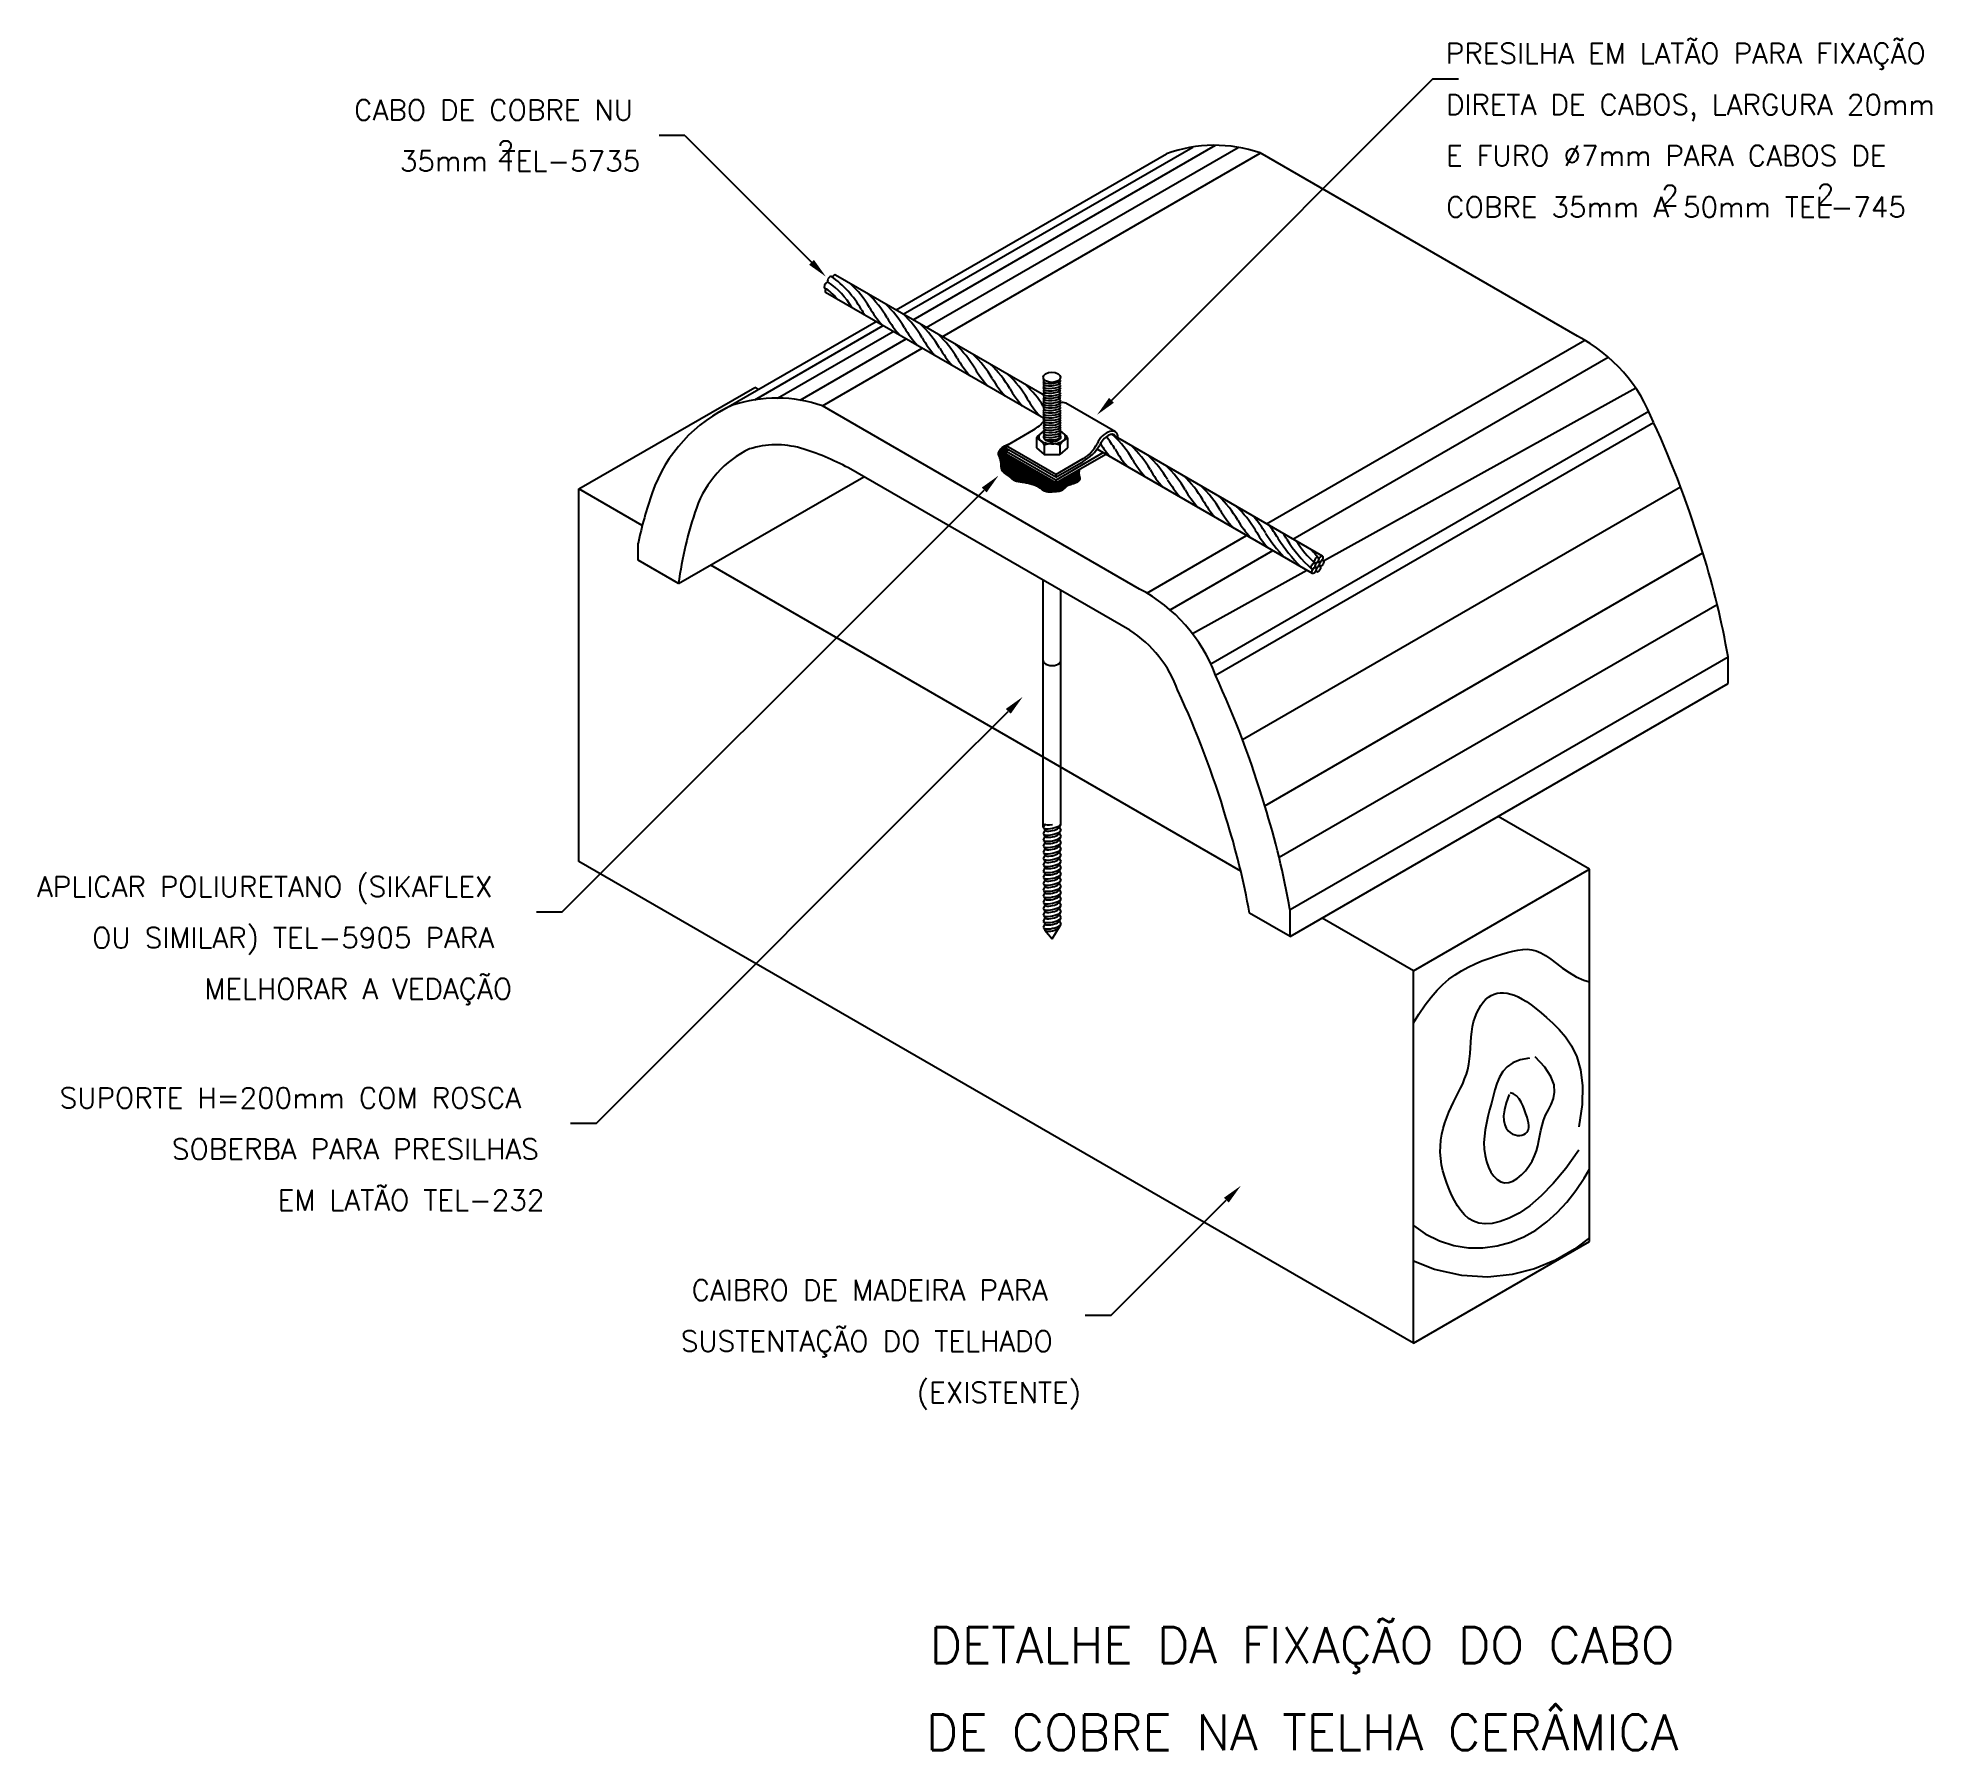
# Model space of a CAD drawing. Header units: millimetres. Extents: x -6477.9 to -6459.4, y -4724.6 to -4707.9.
import ezdxf
from ezdxf.enums import TextEntityAlignment as Align

# ---------------------------------------------------------------- set-up
doc = ezdxf.new("R2010")
doc.units = ezdxf.units.MM
doc.header["$LTSCALE"] = 10
doc.linetypes.add('DASHED', pattern=[0.75, 0.5, -0.25])
doc.layers.add('Termotécnica', color=7, linetype='Continuous')
doc.styles.add('r140', font='romans.shx')
doc.styles.add('r80', font='romans.shx')

msp = doc.modelspace()

# ---------------------------------------------------------------- hatches: boundary and pattern name
at = {"layer": 'Termotécnica'}
h = msp.add_hatch(dxfattribs=at)
h.set_pattern_fill('ANSI31', color=1, scale=0.056, style=0)
h.set_pattern_definition([(45, (-6474.5094745, -4726.742349), (-0.0049497475, 0.0049497475), [])])
h.paths.add_polyline_path([(-6468.41, -4711.877), (-6468.435, -4711.887), (-6468.454, -4711.896), (-6468.469, -4711.905), (-6468.481, -4711.913), (-6468.489, -4711.921), (-6468.496, -4711.928), (-6468.5, -4711.934), (-6468.504, -4711.941), (-6468.507, -4711.946), (-6468.51, -4711.952), (-6468.512, -4711.957), (-6468.514, -4711.962), (-6468.515, -4711.966), (-6468.515, -4711.971), (-6468.515, -4711.976), (-6468.515, -4711.981), (-6468.513, -4711.986), (-6468.511, -4711.992), (-6468.509, -4711.998), (-6468.507, -4712.004), (-6468.504, -4712.01), (-6468.501, -4712.016), (-6468.499, -4712.023), (-6468.496, -4712.03), (-6468.495, -4712.038), (-6468.493, -4712.046), (-6468.492, -4712.053), (-6468.491, -4712.061), (-6468.49, -4712.069), (-6468.49, -4712.077), (-6468.489, -4712.086), (-6468.489, -4712.093), (-6468.488, -4712.101), (-6468.487, -4712.109), (-6468.486, -4712.116), (-6468.484, -4712.124), (-6468.482, -4712.131), (-6468.479, -4712.137), (-6468.476, -4712.144), (-6468.471, -4712.15), (-6468.465, -4712.156), (-6468.459, -4712.161), (-6468.452, -4712.167), (-6468.444, -4712.172), (-6468.437, -4712.177), (-6468.429, -4712.182), (-6468.421, -4712.188), (-6468.414, -4712.193), (-6468.407, -4712.199), (-6468.401, -4712.204), (-6468.395, -4712.21), (-6468.389, -4712.216), (-6468.383, -4712.221), (-6468.377, -4712.226), (-6468.37, -4712.231), (-6468.363, -4712.235), (-6468.356, -4712.239), (-6468.348, -4712.241), (-6468.339, -4712.244), (-6468.33, -4712.246), (-6468.32, -4712.248), (-6468.31, -4712.249), (-6468.3, -4712.251), (-6468.289, -4712.253), (-6468.278, -4712.254), (-6468.267, -4712.256), (-6468.256, -4712.258), (-6468.245, -4712.26), (-6468.234, -4712.262), (-6468.223, -4712.265), (-6468.212, -4712.267), (-6468.2, -4712.27), (-6468.189, -4712.274), (-6468.178, -4712.277), (-6468.167, -4712.281), (-6468.157, -4712.285), (-6468.146, -4712.289), (-6468.136, -4712.294), (-6468.127, -4712.298), (-6468.118, -4712.303), (-6468.11, -4712.309), (-6468.102, -4712.314), (-6468.095, -4712.32), (-6468.088, -4712.325), (-6468.081, -4712.33), (-6468.073, -4712.335), (-6468.066, -4712.339), (-6468.057, -4712.342), (-6468.048, -4712.345), (-6468.039, -4712.347), (-6468.029, -4712.348), (-6468.018, -4712.348), (-6468.008, -4712.348), (-6467.997, -4712.348), (-6467.986, -4712.347), (-6467.975, -4712.347), (-6467.964, -4712.346), (-6467.953, -4712.345), (-6467.943, -4712.344), (-6467.933, -4712.343), (-6467.923, -4712.341), (-6467.914, -4712.339), (-6467.905, -4712.336), (-6467.897, -4712.332), (-6467.89, -4712.328), (-6467.884, -4712.323), (-6467.877, -4712.318), (-6467.872, -4712.313), (-6467.867, -4712.308), (-6467.861, -4712.303), (-6467.856, -4712.298), (-6467.852, -4712.294), (-6467.847, -4712.29), (-6467.841, -4712.287), (-6467.836, -4712.285), (-6467.831, -4712.282), (-6467.825, -4712.28), (-6467.819, -4712.278), (-6467.812, -4712.276), (-6467.805, -4712.274), (-6467.798, -4712.272), (-6467.79, -4712.269), (-6467.782, -4712.267), (-6467.774, -4712.264), (-6467.767, -4712.26), (-6467.759, -4712.257), (-6467.752, -4712.254), (-6467.745, -4712.25), (-6467.739, -4712.246), (-6467.734, -4712.242), (-6467.73, -4712.238), (-6467.726, -4712.233), (-6467.724, -4712.228), (-6467.722, -4712.223), (-6467.721, -4712.217), (-6467.722, -4712.211), (-6467.723, -4712.204), (-6467.725, -4712.197), (-6467.727, -4712.189), (-6467.729, -4712.179), (-6467.73, -4712.168), (-6467.73, -4712.156), (-6467.728, -4712.141), (-6467.723, -4712.125), (-6467.956, -4712.259), (-6468.441, -4711.979), (-6468.441, -4711.951), (-6468.417, -4711.937), (-6468.441, -4711.923), (-6468.441, -4711.895)])

# ---------------------------------------------------------------- linework, layer by layer
at = {"layer": 'Termotécnica', "color": 2}
for p, q in [((-6464.272, -4708.312), (-6466.81, -4710.85)), ((-6464.272, -4708.312), (-6464.022, -4708.312)), ((-6471.581, -4708.865), (-6471.831, -4708.865)), ((-6471.581, -4708.865), (-6470.343, -4710.103)), ((-6468.067, -4711.406), (-6470.107, -4710.228)), ((-6468.075, -4711.627), (-6470.205, -4710.397)), ((-6466.81, -4710.85), (-6467.412, -4711.452)), ((-6472.615, -4712.318), (-6470.896, -4711.325)), ((-6470.861, -4711.345), (-6470.896, -4711.325)), ((-6468.08, -4711.245), (-6468.076, -4711.243)), ((-6468.08, -4711.269), (-6468.062, -4711.258)), ((-6468.08, -4711.293), (-6468.061, -4711.282)), ((-6468.08, -4711.317), (-6468.062, -4711.306)), ((-6468.08, -4711.341), (-6468.062, -4711.33)), ((-6468.08, -4711.365), (-6468.062, -4711.354)), ((-6467.909, -4711.278), (-6467.927, -4711.271)), ((-6467.909, -4711.302), (-6467.926, -4711.295)), ((-6467.909, -4711.326), (-6467.926, -4711.319)), ((-6467.909, -4711.35), (-6467.926, -4711.343)), ((-6467.909, -4711.254), (-6467.919, -4711.25)), ((-6468.08, -4711.389), (-6468.062, -4711.378)), ((-6468.08, -4711.413), (-6468.062, -4711.402)), ((-6468.08, -4711.437), (-6468.062, -4711.426)), ((-6468.08, -4711.461), (-6468.062, -4711.45)), ((-6468.08, -4711.485), (-6468.062, -4711.474)), ((-6468.08, -4711.509), (-6468.062, -4711.498)), ((-6468.08, -4711.533), (-6468.062, -4711.522)), ((-6467.909, -4711.374), (-6467.926, -4711.367)), ((-6467.909, -4711.398), (-6467.926, -4711.391)), ((-6467.909, -4711.422), (-6467.926, -4711.415)), ((-6467.909, -4711.446), (-6467.926, -4711.439)), ((-6467.909, -4711.47), (-6467.926, -4711.463)), ((-6467.909, -4711.494), (-6467.926, -4711.487)), ((-6467.909, -4711.518), (-6467.926, -4711.511)), ((-6467.909, -4711.542), (-6467.926, -4711.535)), ((-6467.373, -4711.761), (-6467.858, -4711.481)), ((-6468.08, -4711.557), (-6468.062, -4711.546)), ((-6468.08, -4711.581), (-6468.062, -4711.57)), ((-6468.079, -4711.606), (-6468.06, -4711.594)), ((-6468.079, -4711.63), (-6468.06, -4711.619)), ((-6468.079, -4711.654), (-6468.06, -4711.643)), ((-6468.078, -4711.677), (-6468.06, -4711.667)), ((-6468.078, -4711.701), (-6468.06, -4711.691)), ((-6468.078, -4711.726), (-6468.06, -4711.715)), ((-6467.908, -4711.566), (-6467.926, -4711.559)), ((-6467.908, -4711.59), (-6467.926, -4711.583)), ((-6467.907, -4711.615), (-6467.925, -4711.607)), ((-6467.907, -4711.639), (-6467.925, -4711.631)), ((-6467.907, -4711.663), (-6467.925, -4711.655)), ((-6467.907, -4711.687), (-6467.925, -4711.68)), ((-6467.907, -4711.711), (-6467.925, -4711.704)), ((-6468.441, -4711.895), (-6468.174, -4711.741)), ((-6468.441, -4711.895), (-6468.441, -4711.923)), ((-6467.956, -4712.175), (-6468.441, -4711.895)), ((-6468.143, -4711.818), (-6468.143, -4711.916)), ((-6468.077, -4711.754), (-6468.138, -4711.806)), ((-6468.078, -4711.75), (-6468.06, -4711.739)), ((-6468.078, -4711.774), (-6468.06, -4711.763)), ((-6468.078, -4711.797), (-6468.06, -4711.787)), ((-6468.076, -4711.82), (-6468.06, -4711.811)), ((-6468.068, -4711.891), (-6468.068, -4711.982)), ((-6468.062, -4711.836), (-6468.06, -4711.835)), ((-6467.907, -4711.735), (-6467.925, -4711.728)), ((-6467.907, -4711.759), (-6467.925, -4711.752)), ((-6467.907, -4711.783), (-6467.925, -4711.776)), ((-6467.907, -4711.807), (-6467.925, -4711.8)), ((-6467.913, -4711.828), (-6467.925, -4711.824)), ((-6467.917, -4711.891), (-6467.917, -4711.982)), ((-6467.913, -4711.749), (-6467.847, -4711.806)), ((-6467.841, -4711.818), (-6467.841, -4711.916)), ((-6465.351, -4712.974), (-6467.412, -4711.784)), ((-6467.956, -4712.203), (-6468.441, -4711.923)), ((-6468.441, -4711.951), (-6468.417, -4711.937)), ((-6467.956, -4712.231), (-6468.441, -4711.951)), ((-6468.441, -4711.951), (-6468.441, -4711.979)), ((-6467.956, -4712.259), (-6468.441, -4711.979)), ((-6468.143, -4711.916), (-6468.068, -4711.982)), ((-6468.068, -4711.982), (-6467.917, -4711.982)), ((-6467.956, -4712.231), (-6467.492, -4711.963)), ((-6467.956, -4712.259), (-6467.468, -4711.977)), ((-6467.956, -4712.175), (-6467.689, -4712.021)), ((-6467.956, -4712.203), (-6467.689, -4712.049)), ((-6467.841, -4711.916), (-6467.917, -4711.982)), ((-6465.449, -4713.143), (-6467.553, -4711.929)), ((-6467.956, -4712.175), (-6467.956, -4712.203)), ((-6467.956, -4712.175), (-6467.956, -4712.175)), ((-6467.956, -4712.203), (-6467.956, -4712.203)), ((-6467.956, -4712.231), (-6467.956, -4712.231)), ((-6467.956, -4712.231), (-6467.956, -4712.259)), ((-6467.956, -4712.259), (-6467.956, -4712.259)), ((-6472.615, -4715.958), (-6472.615, -4712.318)), ((-6471.995, -4712.676), (-6472.615, -4712.318)), ((-6469.258, -4712.931), (-6468.656, -4712.329)), ((-6472.78, -4716.453), (-6469.258, -4712.931)), ((-6466.149, -4716.051), (-6471.327, -4713.062)), ((-6468.078, -4713.994), (-6468.078, -4713.21)), ((-6467.907, -4713.994), (-6467.907, -4713.309)), ((-6469.022, -4715.093), (-6468.42, -4714.491)), ((-6472.144, -4718.215), (-6469.022, -4715.093)), ((-6462.743, -4716.032), (-6463.635, -4715.517)), ((-6464.463, -4720.665), (-6472.615, -4715.958)), ((-6464.463, -4717.025), (-6462.743, -4716.032)), ((-6462.743, -4719.672), (-6462.743, -4716.032)), ((-6472.78, -4716.453), (-6473.03, -4716.453)), ((-6464.463, -4717.025), (-6465.355, -4716.51)), ((-6464.463, -4720.665), (-6464.463, -4717.025)), ((-6472.447, -4718.518), (-6472.144, -4718.215)), ((-6472.447, -4718.518), (-6472.697, -4718.518)), ((-6467.418, -4720.395), (-6466.29, -4719.267)), ((-6464.463, -4720.665), (-6462.743, -4719.672)), ((-6467.418, -4720.395), (-6467.668, -4720.395))]:
    msp.add_line(p, q, dxfattribs=at)
at = {"layer": 'Termotécnica', "color": 3}
for p, q in [((-6469.516, -4710.569), (-6466.874, -4709.043)), ((-6462.858, -4710.825), (-6465.96, -4709.034)), ((-6471.242, -4711.565), (-6469.712, -4710.682)), ((-6467.137, -4713.296), (-6470.236, -4711.506)), ((-6471.64, -4713.242), (-6469.831, -4712.198)), ((-6467.232, -4713.698), (-6469.981, -4712.111)), ((-6472.036, -4713.014), (-6472.036, -4712.849)), ((-6471.64, -4713.242), (-6472.036, -4713.014)), ((-6461.389, -4714.22), (-6461.389, -4713.957)), ((-6465.668, -4716.691), (-6461.389, -4714.22)), ((-6465.668, -4716.691), (-6466.064, -4716.462)), ((-6465.668, -4716.691), (-6465.668, -4716.428))]:
    msp.add_line(p, q, dxfattribs=at)
at = {"layer": 'Termotécnica', "color": 1}
for p, q in [((-6469.446, -4710.61), (-6466.618, -4708.977)), ((-6469.349, -4710.665), (-6466.395, -4708.96)), ((-6469.221, -4710.739), (-6466.173, -4708.98)), ((-6469.065, -4710.83), (-6465.958, -4709.036)), ((-6470.897, -4711.447), (-6469.642, -4710.722)), ((-6470.674, -4711.43), (-6469.545, -4710.778)), ((-6470.452, -4711.45), (-6469.417, -4710.852)), ((-6470.236, -4711.506), (-6469.26, -4710.943)), ((-6465.897, -4712.659), (-6462.789, -4710.864)), ((-6465.64, -4712.807), (-6462.56, -4711.029)), ((-6465.34, -4713.019), (-6462.291, -4711.331)), ((-6466.442, -4714.027), (-6462.163, -4711.557)), ((-6466.396, -4714.137), (-6462.117, -4711.667)), ((-6466.132, -4714.766), (-6461.853, -4712.296)), ((-6467.068, -4713.335), (-6466.092, -4712.772)), ((-6466.839, -4713.499), (-6465.836, -4712.92)), ((-6465.915, -4715.413), (-6461.636, -4712.942)), ((-6466.622, -4713.729), (-6465.505, -4713.111)), ((-6465.774, -4715.916), (-6461.495, -4713.446)), ((-6465.668, -4716.428), (-6461.389, -4713.957)), ((-6468.062, -4715.59), (-6468.078, -4715.626)), ((-6467.91, -4715.599), (-6467.922, -4715.621)), ((-6468.062, -4715.651), (-6468.078, -4715.687)), ((-6468.062, -4715.712), (-6468.078, -4715.748)), ((-6468.062, -4715.773), (-6468.078, -4715.809)), ((-6468.074, -4715.632), (-6468.062, -4715.651)), ((-6468.074, -4715.693), (-6468.062, -4715.712)), ((-6468.074, -4715.754), (-6468.062, -4715.773)), ((-6467.922, -4715.621), (-6467.907, -4715.651)), ((-6467.91, -4715.66), (-6467.922, -4715.682)), ((-6467.922, -4715.682), (-6467.907, -4715.712)), ((-6467.91, -4715.721), (-6467.922, -4715.743)), ((-6467.922, -4715.743), (-6467.907, -4715.773)), ((-6467.91, -4715.782), (-6467.922, -4715.805)), ((-6468.062, -4715.834), (-6468.078, -4715.871)), ((-6468.062, -4715.895), (-6468.078, -4715.932)), ((-6468.062, -4715.957), (-6468.078, -4715.993)), ((-6468.074, -4715.815), (-6468.062, -4715.834)), ((-6468.074, -4715.876), (-6468.062, -4715.895)), ((-6468.074, -4715.937), (-6468.062, -4715.957)), ((-6467.922, -4715.805), (-6467.907, -4715.834)), ((-6467.91, -4715.843), (-6467.922, -4715.866)), ((-6467.922, -4715.866), (-6467.907, -4715.895)), ((-6467.91, -4715.904), (-6467.922, -4715.927)), ((-6467.922, -4715.927), (-6467.907, -4715.956)), ((-6467.91, -4715.965), (-6467.922, -4715.988)), ((-6468.062, -4716.018), (-6468.078, -4716.054)), ((-6468.062, -4716.079), (-6468.078, -4716.115)), ((-6468.062, -4716.14), (-6468.078, -4716.176)), ((-6468.074, -4715.998), (-6468.062, -4716.018)), ((-6468.074, -4716.06), (-6468.062, -4716.079)), ((-6468.074, -4716.121), (-6468.062, -4716.14)), ((-6467.922, -4715.988), (-6467.907, -4716.018)), ((-6467.91, -4716.026), (-6467.922, -4716.049)), ((-6467.922, -4716.049), (-6467.907, -4716.079)), ((-6467.91, -4716.088), (-6467.922, -4716.11)), ((-6467.922, -4716.11), (-6467.907, -4716.14)), ((-6467.91, -4716.149), (-6467.922, -4716.171)), ((-6468.062, -4716.201), (-6468.078, -4716.237)), ((-6468.062, -4716.262), (-6468.078, -4716.298)), ((-6468.062, -4716.323), (-6468.078, -4716.36)), ((-6468.074, -4716.182), (-6468.062, -4716.201)), ((-6468.074, -4716.243), (-6468.062, -4716.262)), ((-6468.074, -4716.304), (-6468.062, -4716.323)), ((-6467.922, -4716.171), (-6467.907, -4716.201)), ((-6467.91, -4716.21), (-6467.922, -4716.232)), ((-6467.922, -4716.232), (-6467.907, -4716.262)), ((-6467.91, -4716.271), (-6467.922, -4716.293)), ((-6467.922, -4716.293), (-6467.907, -4716.323)), ((-6467.91, -4716.332), (-6467.922, -4716.355)), ((-6468.062, -4716.384), (-6468.078, -4716.421)), ((-6468.062, -4716.446), (-6468.078, -4716.482)), ((-6468.062, -4716.507), (-6468.078, -4716.543)), ((-6468.074, -4716.365), (-6468.062, -4716.384)), ((-6468.074, -4716.426), (-6468.062, -4716.446)), ((-6468.074, -4716.487), (-6468.062, -4716.507)), ((-6467.922, -4716.355), (-6467.907, -4716.384)), ((-6467.91, -4716.393), (-6467.922, -4716.416)), ((-6467.922, -4716.416), (-6467.907, -4716.445)), ((-6467.91, -4716.454), (-6467.922, -4716.477)), ((-6467.922, -4716.477), (-6467.907, -4716.506)), ((-6467.91, -4716.515), (-6467.922, -4716.538)), ((-6468.062, -4716.568), (-6468.078, -4716.604)), ((-6468.074, -4716.549), (-6468.062, -4716.568)), ((-6468.074, -4716.61), (-6468.062, -4716.629)), ((-6468.062, -4716.629), (-6467.992, -4716.715)), ((-6467.992, -4716.715), (-6467.921, -4716.597)), ((-6467.922, -4716.538), (-6467.907, -4716.568)), ((-6467.91, -4716.576), (-6467.922, -4716.599))]:
    msp.add_line(p, q, dxfattribs=at)
at = {"layer": 'Termotécnica', "color": 1, "linetype": 'DASHED'}
for p, q in [((-6468.078, -4715.626), (-6468.078, -4713.994)), ((-6467.907, -4715.59), (-6467.907, -4713.994))]:
    msp.add_line(p, q, dxfattribs=at)
at = {"layer": 'Termotécnica', "color": 1}
for points in [[(-6467.723, -4712.125), (-6467.728, -4712.141), (-6467.73, -4712.156), (-6467.73, -4712.168), (-6467.729, -4712.179), (-6467.727, -4712.189), (-6467.725, -4712.197), (-6467.723, -4712.204), (-6467.722, -4712.211), (-6467.721, -4712.217), (-6467.722, -4712.223), (-6467.724, -4712.228), (-6467.726, -4712.233), (-6467.73, -4712.238), (-6467.734, -4712.242), (-6467.739, -4712.246), (-6467.745, -4712.25), (-6467.752, -4712.254), (-6467.759, -4712.257), (-6467.767, -4712.26), (-6467.774, -4712.264), (-6467.782, -4712.267), (-6467.79, -4712.269), (-6467.798, -4712.272), (-6467.805, -4712.274), (-6467.812, -4712.276), (-6467.819, -4712.278), (-6467.825, -4712.28), (-6467.831, -4712.282), (-6467.836, -4712.285), (-6467.841, -4712.287), (-6467.847, -4712.29), (-6467.852, -4712.294), (-6467.856, -4712.298), (-6467.861, -4712.303), (-6467.867, -4712.308), (-6467.872, -4712.313), (-6467.877, -4712.318), (-6467.884, -4712.323), (-6467.89, -4712.328), (-6467.897, -4712.332), (-6467.905, -4712.336), (-6467.914, -4712.339), (-6467.923, -4712.341), (-6467.933, -4712.343), (-6467.943, -4712.344), (-6467.953, -4712.345), (-6467.964, -4712.346), (-6467.975, -4712.347), (-6467.986, -4712.347), (-6467.997, -4712.348), (-6468.008, -4712.348), (-6468.018, -4712.348), (-6468.029, -4712.348), (-6468.039, -4712.347), (-6468.048, -4712.345), (-6468.057, -4712.342), (-6468.066, -4712.339), (-6468.073, -4712.335), (-6468.081, -4712.33), (-6468.088, -4712.325), (-6468.095, -4712.32), (-6468.102, -4712.314), (-6468.11, -4712.309), (-6468.118, -4712.303), (-6468.127, -4712.298), (-6468.136, -4712.294), (-6468.146, -4712.289), (-6468.157, -4712.285), (-6468.167, -4712.281), (-6468.178, -4712.277), (-6468.189, -4712.274), (-6468.2, -4712.27), (-6468.212, -4712.267), (-6468.223, -4712.265), (-6468.234, -4712.262), (-6468.245, -4712.26), (-6468.256, -4712.258), (-6468.267, -4712.256), (-6468.278, -4712.254), (-6468.289, -4712.253), (-6468.3, -4712.251), (-6468.31, -4712.249), (-6468.32, -4712.248), (-6468.33, -4712.246), (-6468.339, -4712.244), (-6468.348, -4712.241), (-6468.356, -4712.239), (-6468.363, -4712.235), (-6468.37, -4712.231), (-6468.377, -4712.226), (-6468.383, -4712.221), (-6468.389, -4712.216), (-6468.395, -4712.21), (-6468.401, -4712.204), (-6468.407, -4712.199), (-6468.414, -4712.193), (-6468.421, -4712.188), (-6468.429, -4712.182), (-6468.437, -4712.177), (-6468.444, -4712.172), (-6468.452, -4712.167), (-6468.459, -4712.161), (-6468.465, -4712.156), (-6468.471, -4712.15), (-6468.476, -4712.144), (-6468.479, -4712.137), (-6468.482, -4712.131), (-6468.484, -4712.124), (-6468.486, -4712.116), (-6468.487, -4712.109), (-6468.488, -4712.101), (-6468.489, -4712.093), (-6468.489, -4712.086), (-6468.49, -4712.077), (-6468.49, -4712.069), (-6468.491, -4712.061), (-6468.492, -4712.053), (-6468.493, -4712.046), (-6468.495, -4712.038), (-6468.496, -4712.03), (-6468.499, -4712.023), (-6468.501, -4712.016), (-6468.504, -4712.01), (-6468.507, -4712.004), (-6468.509, -4711.998), (-6468.511, -4711.992), (-6468.513, -4711.986), (-6468.515, -4711.981), (-6468.515, -4711.976), (-6468.515, -4711.971), (-6468.515, -4711.966), (-6468.514, -4711.962), (-6468.512, -4711.957), (-6468.51, -4711.952), (-6468.507, -4711.946), (-6468.504, -4711.941), (-6468.5, -4711.934), (-6468.496, -4711.928), (-6468.489, -4711.921), (-6468.481, -4711.913), (-6468.469, -4711.905), (-6468.454, -4711.896), (-6468.435, -4711.887), (-6468.41, -4711.877)], [(-6464.463, -4717.535), (-6464.41, -4717.451), (-6464.347, -4717.36), (-6464.288, -4717.282), (-6464.231, -4717.216), (-6464.174, -4717.159), (-6464.116, -4717.109), (-6464.056, -4717.065), (-6463.992, -4717.026), (-6463.927, -4716.99), (-6463.86, -4716.958), (-6463.793, -4716.93), (-6463.727, -4716.905), (-6463.662, -4716.883), (-6463.6, -4716.864), (-6463.543, -4716.847), (-6463.49, -4716.834), (-6463.441, -4716.823), (-6463.395, -4716.817), (-6463.35, -4716.816), (-6463.307, -4716.821), (-6463.263, -4716.832), (-6463.218, -4716.851), (-6463.171, -4716.878), (-6463.12, -4716.913), (-6463.065, -4716.954), (-6463.006, -4716.999), (-6462.942, -4717.043), (-6462.873, -4717.084), (-6462.799, -4717.118), (-6462.743, -4717.135)], [(-6462.845, -4718.777), (-6462.974, -4718.956), (-6463.097, -4719.105), (-6463.215, -4719.226), (-6463.326, -4719.321), (-6463.43, -4719.393), (-6463.527, -4719.444), (-6463.615, -4719.477), (-6463.694, -4719.495), (-6463.763, -4719.499), (-6463.824, -4719.491), (-6463.877, -4719.473), (-6463.923, -4719.446), (-6463.964, -4719.41), (-6464, -4719.369), (-6464.032, -4719.321), (-6464.061, -4719.27), (-6464.089, -4719.216), (-6464.114, -4719.16), (-6464.137, -4719.102), (-6464.157, -4719.042), (-6464.174, -4718.982), (-6464.187, -4718.921), (-6464.196, -4718.86), (-6464.2, -4718.799), (-6464.199, -4718.739), (-6464.194, -4718.68), (-6464.184, -4718.623), (-6464.172, -4718.566), (-6464.156, -4718.511), (-6464.137, -4718.458), (-6464.117, -4718.407), (-6464.095, -4718.357), (-6464.072, -4718.309), (-6464.048, -4718.263), (-6464.025, -4718.218), (-6464.002, -4718.174), (-6463.981, -4718.129), (-6463.962, -4718.083), (-6463.945, -4718.037), (-6463.932, -4717.989), (-6463.922, -4717.938), (-6463.915, -4717.886), (-6463.909, -4717.833), (-6463.906, -4717.779), (-6463.902, -4717.725), (-6463.898, -4717.672), (-6463.892, -4717.621), (-6463.885, -4717.571), (-6463.874, -4717.524), (-6463.86, -4717.479), (-6463.844, -4717.438), (-6463.825, -4717.4), (-6463.804, -4717.365), (-6463.781, -4717.334), (-6463.757, -4717.307), (-6463.73, -4717.285), (-6463.703, -4717.267), (-6463.674, -4717.254), (-6463.644, -4717.245), (-6463.613, -4717.241), (-6463.581, -4717.241), (-6463.547, -4717.245), (-6463.512, -4717.253), (-6463.476, -4717.265), (-6463.438, -4717.281), (-6463.399, -4717.302), (-6463.357, -4717.327), (-6463.313, -4717.358), (-6463.266, -4717.394), (-6463.216, -4717.435), (-6463.161, -4717.483), (-6463.102, -4717.537), (-6463.04, -4717.599), (-6462.976, -4717.672), (-6462.918, -4717.759), (-6462.867, -4717.865), (-6462.831, -4717.993), (-6462.812, -4718.147), (-6462.815, -4718.331), (-6462.845, -4718.549)], [(-6463.328, -4717.879), (-6463.418, -4717.896), (-6463.49, -4717.925), (-6463.546, -4717.964), (-6463.589, -4718.011), (-6463.621, -4718.066), (-6463.646, -4718.126), (-6463.666, -4718.189), (-6463.684, -4718.254), (-6463.701, -4718.32), (-6463.719, -4718.385), (-6463.735, -4718.45), (-6463.75, -4718.514), (-6463.761, -4718.579), (-6463.769, -4718.642), (-6463.773, -4718.705), (-6463.771, -4718.768), (-6463.763, -4718.829), (-6463.749, -4718.888), (-6463.73, -4718.943), (-6463.706, -4718.992), (-6463.677, -4719.033), (-6463.645, -4719.066), (-6463.61, -4719.088), (-6463.572, -4719.098), (-6463.531, -4719.095), (-6463.49, -4719.08), (-6463.448, -4719.054), (-6463.408, -4719.02), (-6463.369, -4718.979), (-6463.334, -4718.934), (-6463.304, -4718.885), (-6463.279, -4718.835), (-6463.26, -4718.785), (-6463.246, -4718.735), (-6463.236, -4718.685), (-6463.227, -4718.636), (-6463.218, -4718.586), (-6463.206, -4718.537), (-6463.191, -4718.487), (-6463.171, -4718.436), (-6463.144, -4718.385), (-6463.117, -4718.332), (-6463.094, -4718.274), (-6463.083, -4718.211), (-6463.089, -4718.14), (-6463.119, -4718.06), (-6463.179, -4717.969), (-6463.274, -4717.866)], [(-6463.528, -4718.235), (-6463.557, -4718.315), (-6463.574, -4718.383), (-6463.581, -4718.442), (-6463.579, -4718.49), (-6463.571, -4718.53), (-6463.556, -4718.563), (-6463.537, -4718.588), (-6463.516, -4718.607), (-6463.493, -4718.621), (-6463.47, -4718.63), (-6463.447, -4718.634), (-6463.424, -4718.634), (-6463.403, -4718.631), (-6463.384, -4718.625), (-6463.367, -4718.615), (-6463.354, -4718.604), (-6463.344, -4718.59), (-6463.338, -4718.575), (-6463.335, -4718.557), (-6463.335, -4718.536), (-6463.338, -4718.513), (-6463.344, -4718.486), (-6463.352, -4718.456), (-6463.363, -4718.423), (-6463.376, -4718.386), (-6463.391, -4718.348), (-6463.409, -4718.311), (-6463.43, -4718.277), (-6463.455, -4718.249), (-6463.484, -4718.229), (-6463.517, -4718.219)], [(-6464.463, -4719.514), (-6464.348, -4719.597), (-6464.209, -4719.666), (-6464.067, -4719.71), (-6463.924, -4719.732), (-6463.783, -4719.732), (-6463.645, -4719.713), (-6463.511, -4719.676), (-6463.385, -4719.624), (-6463.268, -4719.559), (-6463.159, -4719.48), (-6463.057, -4719.389), (-6462.963, -4719.287), (-6462.875, -4719.174), (-6462.793, -4719.051), (-6462.743, -4718.964)], [(-6462.743, -4719.635), (-6462.89, -4719.745), (-6463.075, -4719.852), (-6463.279, -4719.937), (-6463.499, -4719.994), (-6463.736, -4720.018), (-6463.988, -4720.003), (-6464.255, -4719.944), (-6464.463, -4719.863)]]:
    msp.add_lwpolyline(points, dxfattribs=at)
at = {"layer": 'Termotécnica', "color": 3}
for centre, radius, start, end in [((-6466.404, -4710.321), 1.361, 70.9662, 110.1872), ((-6463.586, -4712.212), 1.566, 20.3837, 62.3315), ((-6470.517, -4712.835), 1.462, 114.0641, 160.8192), ((-6470.684, -4712.786), 1.356, 70.7187, 108.4472), ((-6470.662, -4715.623), 9.416, 16.54, 24.8437), ((-6470.683, -4712.791), 0.904, 74.9511, 106.9961), ((-6470.517, -4712.835), 1.005, 115.3623, 160.8192), ((-6471.236, -4714.494), 2.693, 62.2137, 72.9975), ((-6467.972, -4713.72), 4.157, 160.8192, 167.909), ((-6467.972, -4713.72), 3.7, 160.8192, 172.58), ((-6469.061, -4715.285), 7.786, 9.8206, 17.5108), ((-6467.864, -4714.683), 1.566, 20.3837, 62.3315), ((-6467.864, -4714.683), 1.17, 19.6758, 57.3029), ((-6474.941, -4718.093), 9.02, 16.5187, 24.9476), ((-6474.941, -4718.093), 9.416, 16.54, 24.8437), ((-6473.34, -4717.756), 7.786, 9.8206, 17.5108), ((-6473.34, -4717.756), 7.39, 10.0808, 17.5368)]:
    msp.add_arc(centre, radius, start, end, dxfattribs=at)
at = {"layer": 'Termotécnica', "color": 1}
for centre, radius, start, end in [((-6470.742, -4711.074), 1.023, 30.1448, 54.4824), ((-6470.424, -4710.706), 0.411, 37.1737, 59.0164), ((-6470.601, -4710.926), 0.756, 30.3106, 56.1187), ((-6470.656, -4711.057), 1.018, 30.1369, 47.0391), ((-6470.485, -4711.156), 1.018, 30.1369, 47.0391), ((-6468.861, -4709.97), 1.158, 210.6527, 213.9827), ((-6468.915, -4710.052), 0.992, 209.8733, 222.1597), ((-6470.313, -4711.255), 1.018, 30.1369, 47.0391), ((-6470.142, -4711.353), 1.018, 30.1369, 47.0391), ((-6468.744, -4710.15), 0.992, 209.8733, 222.1597), ((-6468.573, -4710.249), 0.992, 209.8733, 222.1597), ((-6469.971, -4711.452), 1.018, 30.1369, 47.0391), ((-6468.401, -4710.348), 0.992, 209.8733, 222.1597), ((-6469.799, -4711.551), 1.018, 30.1369, 47.0391), ((-6468.23, -4710.447), 0.992, 209.8733, 222.1597), ((-6469.628, -4711.65), 1.018, 30.1369, 47.0391), ((-6468.059, -4710.546), 0.992, 209.8733, 222.1597), ((-6469.457, -4711.749), 1.018, 30.1369, 47.0391), ((-6467.887, -4710.645), 0.992, 209.8733, 222.1597), ((-6469.286, -4711.848), 1.018, 30.1369, 47.0391), ((-6467.716, -4710.744), 0.992, 209.8733, 222.1597), ((-6469.114, -4711.947), 1.018, 30.1369, 47.0391), ((-6467.545, -4710.843), 0.992, 209.8733, 222.1597), ((-6468.943, -4712.046), 1.018, 31.8813, 47.0391), ((-6467.374, -4710.942), 0.992, 209.8733, 222.1597), ((-6466.688, -4711.337), 0.992, 212.9734, 222.1597), ((-6468.258, -4712.441), 1.018, 30.1369, 38.5226), ((-6468.086, -4712.54), 1.018, 30.1369, 47.0391), ((-6467.915, -4712.639), 1.018, 30.1369, 47.0391), ((-6466.517, -4711.436), 0.992, 209.8733, 222.1597), ((-6466.346, -4711.535), 0.992, 209.8733, 222.1597), ((-6467.744, -4712.738), 1.018, 30.1369, 47.0391), ((-6467.573, -4712.837), 1.018, 30.1369, 47.0391), ((-6466.175, -4711.634), 0.992, 209.8733, 222.1597), ((-6466.003, -4711.733), 0.992, 209.8733, 222.1597), ((-6467.401, -4712.936), 1.018, 30.1369, 47.0391), ((-6465.832, -4711.832), 0.992, 209.8733, 222.1597), ((-6467.23, -4713.035), 1.018, 30.1369, 47.0391), ((-6465.661, -4711.931), 0.992, 209.8733, 222.1597), ((-6467.059, -4713.134), 1.018, 30.1369, 47.0391), ((-6465.489, -4712.03), 0.992, 209.8733, 222.1597), ((-6466.887, -4713.233), 1.018, 30.1369, 47.0391), ((-6465.318, -4712.128), 0.992, 209.8733, 222.1597), ((-6467.199, -4713.552), 1.522, 31.9056, 39.3926), ((-6465.147, -4712.227), 0.992, 209.8733, 222.1597), ((-6464.625, -4711.953), 1.508, 211.8283, 223.1123), ((-6467.362, -4713.811), 1.874, 32.6958, 37.4572), ((-6464.501, -4712.003), 1.511, 211.7897, 225.2897), ((-6466.695, -4713.4), 1.158, 30.6583, 33.9883), ((-6464.68, -4712.2), 1.187, 210.883, 229.117), ((-6464.798, -4712.333), 0.946, 211.4044, 228.5956), ((-6464.172, -4711.84), 1.674, 219.8113, 223.2285)]:
    msp.add_arc(centre, radius, start, end, dxfattribs=at)
at = {"layer": 'Termotécnica', "color": 2}
for centre, radius, start, end in [((-6468.346, -4711.441), 0.346, 299.8399, 323.3819), ((-6468.128, -4711.818), 0.0151, 130.8835, 180), ((-6468.174, -4711.938), 0.117, 23.8935, 74.4182), ((-6467.992, -4712.077), 0.201, 67.9752, 112.0031), ((-6467.81, -4711.938), 0.116, 105.499, 156.1892), ((-6467.922, -4711.761), 0.0151, 49.1154, 64.8941), ((-6467.857, -4711.818), 0.0151, 0, 49.1154), ((-6467.861, -4711.721), 0.346, 299.8399, 333.4504), ((-6467.916, -4711.654), 0.456, 299.8701, 328.2789)]:
    msp.add_arc(centre, radius, start, end, dxfattribs=at)
for centre, major_axis, ratio, start_param, end_param in [((-6470.164, -4710.27), (0.0164, 0.0283), 0.509483, 0, 3.139239), ((-6470.123, -4710.256), (0.0164, 0.0283), 0.509483, 0, 1.591835), ((-6470.196, -4710.326), (0.0164, 0.0283), 0.509483, 0, 3.141593), ((-6470.188, -4710.369), (0.0164, 0.0283), 0.509483, 1.563328, 3.141593), ((-6467.941, -4711.589), (0.088, 0.105), 0.5774, 0.078029, 0.708621), ((-6467.992, -4711.811), (-0.131, 0), 0.496366, 5.347939, 10.284527), ((-6467.992, -4711.811), (-0.0858, 0), 0.500279, 6.072072, 9.837513), ((-6467.456, -4711.869), (0.088, 0.105), 0.5774, 5.595833, 8.36002), ((-6467.456, -4711.873), (-0.07, -0.0834), 0.468753, 2.82059, 5.317767), ((-6467.992, -4713.994), (-0.0858, 0), 0.5774, 0, 3.141593)]:
    msp.add_ellipse(centre, major_axis=major_axis, ratio=ratio, start_param=start_param, end_param=end_param, dxfattribs=at)
at = {"layer": 'Termotécnica', "color": 1}
msp.add_ellipse((-6467.995, -4711.227), major_axis=(-0.0858, 0), ratio=0.5774, dxfattribs=at)
for centre, major_axis, ratio, start_param, end_param in [((-6467.995, -4711.285), (-0.0861, -0.0073), 0.281547, 0, 3.124318), ((-6467.995, -4711.357), (-0.0861, -0.0073), 0.281547, 0, 3.124318), ((-6467.994, -4711.238), (-0.0861, -0.0073), 0.281547, 0, 0.648597), ((-6467.994, -4711.262), (-0.0861, -0.0073), 0.281547, 0, 3.124318), ((-6467.994, -4711.31), (-0.0861, -0.0073), 0.281547, 0, 3.124318), ((-6467.994, -4711.334), (-0.0861, -0.0073), 0.281547, 0, 3.124318), ((-6467.995, -4711.429), (-0.0861, -0.0073), 0.281547, 0, 3.124318), ((-6467.994, -4711.501), (-0.0861, -0.0073), 0.281547, 0, 3.124318), ((-6467.994, -4711.382), (-0.0861, -0.0073), 0.281547, 0, 3.124318), ((-6467.994, -4711.406), (-0.0861, -0.0073), 0.281547, 0, 3.124318), ((-6467.994, -4711.454), (-0.0861, -0.0073), 0.281547, 0, 3.124318), ((-6467.994, -4711.478), (-0.0861, -0.0073), 0.281547, 0, 3.124318), ((-6467.994, -4711.526), (-0.0861, -0.0073), 0.281547, 0, 3.124318), ((-6467.994, -4711.55), (-0.0861, -0.0073), 0.281547, 0, 3.124318), ((-6467.994, -4711.574), (-0.0861, -0.0073), 0.281547, 0, 3.124318), ((-6467.993, -4711.598), (-0.0861, -0.0073), 0.281547, 0, 3.124318), ((-6467.993, -4711.622), (-0.0861, -0.0073), 0.281547, 0, 3.124318), ((-6467.993, -4711.646), (-0.0861, -0.0073), 0.281547, 0, 3.124318), ((-6467.993, -4711.67), (-0.0861, -0.0073), 0.281547, 0, 3.124318), ((-6467.992, -4711.694), (-0.0861, -0.0073), 0.281547, 0, 3.124318), ((-6467.992, -4711.718), (-0.0861, -0.0073), 0.281547, 0, 3.124318), ((-6467.993, -4711.742), (-0.0861, -0.0073), 0.281547, 0, 3.124318), ((-6467.992, -4711.766), (-0.0861, -0.0073), 0.281547, 0, 3.124318), ((-6467.992, -4711.79), (-0.0861, -0.0073), 0.281547, 0, 3.124318), ((-6467.992, -4711.814), (-0.0858, -0.0072), 0.278205, 0.483736, 3.149689), ((-6467.992, -4715.608), (-0.0858, -0.0182), 0.286066, 0, 3.141593), ((-6467.992, -4715.575), (0.0702, 0.0149), 0.283809, 3.141593, 4.689204), ((-6467.992, -4715.669), (-0.0858, -0.0182), 0.286066, 0, 3.141593), ((-6467.992, -4715.73), (-0.0858, -0.0182), 0.286066, 0, 3.141593), ((-6467.992, -4715.791), (-0.0858, -0.0182), 0.286066, 0, 3.141593), ((-6467.992, -4715.636), (-0.0702, -0.0149), 0.283809, 0, 3.141593), ((-6467.992, -4715.697), (-0.0702, -0.0149), 0.283809, 0, 3.141593), ((-6467.992, -4715.758), (-0.0702, -0.0149), 0.283809, 0, 3.141593), ((-6467.992, -4715.852), (-0.0858, -0.0182), 0.286066, 0, 3.141593), ((-6467.992, -4715.913), (-0.0858, -0.0182), 0.286066, 0, 3.141593), ((-6467.992, -4715.975), (-0.0858, -0.0182), 0.286066, 0, 3.141593), ((-6467.992, -4715.819), (-0.0702, -0.0149), 0.283809, 0, 3.141593), ((-6467.992, -4715.881), (-0.0702, -0.0149), 0.283809, 0, 3.141593), ((-6467.992, -4715.942), (-0.0702, -0.0149), 0.283809, 0, 3.141593), ((-6467.992, -4716.036), (-0.0858, -0.0182), 0.286066, 0, 3.141593), ((-6467.992, -4716.097), (-0.0858, -0.0182), 0.286066, 0, 3.141593), ((-6467.992, -4716.158), (-0.0858, -0.0182), 0.286066, 0, 3.141593), ((-6467.992, -4716.003), (-0.0702, -0.0149), 0.283809, 0, 3.141593), ((-6467.992, -4716.064), (-0.0702, -0.0149), 0.283809, 0, 3.141593), ((-6467.992, -4716.125), (-0.0702, -0.0149), 0.283809, 0, 3.141593), ((-6467.992, -4716.219), (-0.0858, -0.0182), 0.286066, 0, 3.141593), ((-6467.992, -4716.28), (-0.0858, -0.0182), 0.286066, 0, 3.141593), ((-6467.992, -4716.341), (-0.0858, -0.0182), 0.286066, 0, 3.141593), ((-6467.992, -4716.186), (-0.0702, -0.0149), 0.283809, 0, 3.141593), ((-6467.992, -4716.247), (-0.0702, -0.0149), 0.283809, 0, 3.141593), ((-6467.992, -4716.308), (-0.0702, -0.0149), 0.283809, 0, 3.141593), ((-6467.992, -4716.402), (-0.0858, -0.0182), 0.286066, 0, 3.141593), ((-6467.992, -4716.464), (-0.0858, -0.0182), 0.286066, 0, 3.141593), ((-6467.992, -4716.525), (-0.0858, -0.0182), 0.286066, 0, 3.141593), ((-6467.992, -4716.369), (-0.0702, -0.0149), 0.283809, 0, 3.141593), ((-6467.992, -4716.431), (-0.0702, -0.0149), 0.283809, 0, 3.141593), ((-6467.992, -4716.492), (-0.0702, -0.0149), 0.283809, 0, 3.141593), ((-6467.992, -4716.586), (-0.0858, -0.0182), 0.286066, 0, 3.141593), ((-6467.992, -4716.553), (-0.0702, -0.0149), 0.283809, 0, 3.141593), ((-6467.992, -4716.614), (-0.0702, -0.0149), 0.283809, 0, 3.141593)]:
    msp.add_ellipse(centre, major_axis=major_axis, ratio=ratio, start_param=start_param, end_param=end_param, dxfattribs=at)
at = {"layer": 'Termotécnica', "color": 2}
for centre in [(-6465.408, -4713.014), (-6465.368, -4713.002), (-6465.359, -4713.044), (-6465.441, -4713.071), (-6465.433, -4713.115), (-6465.4, -4713.058), (-6465.391, -4713.1)]:
    msp.add_ellipse(centre, major_axis=(0.0163, 0.0283), ratio=0.509483, dxfattribs=at)
for points in [[(-6470.366, -4710.127), (-6470.319, -4710.079), (-6470.201, -4710.244)], [(-6467.436, -4711.428), (-6467.388, -4711.475), (-6467.553, -4711.594)], [(-6468.632, -4712.352), (-6468.68, -4712.305), (-6468.515, -4712.187)], [(-6468.396, -4714.514), (-6468.444, -4714.467), (-6468.279, -4714.349)], [(-6466.313, -4719.243), (-6466.266, -4719.29), (-6466.148, -4719.126)]]:
    msp.add_solid(points, dxfattribs=at)

# ---------------------------------------------------------------- texts
at = {"layer": 'Termotécnica', "color": 2, "style": 'r80'}
for s, p in [('PRESILHA EM LATÃO PARA FIXAÇÃO ', (-6464.146, -4708.062)), ('CABO DE COBRE NU ', (-6474.811, -4708.615)), ('DIRETA DE CABOS, LARGURA 20mm ', (-6464.145, -4708.563)), ('2', (-6473.416, -4709.016)), (' 35mm TEL-5735', (-6474.501, -4709.114)), ('E FURO %%C7mm PARA CABOS DE', (-6464.145, -4709.061)), ('COBRE 35mm A 50mm TEL-745', (-6464.143, -4709.563)), ('2', (-6462.041, -4709.45)), ('2', (-6460.523, -4709.441)), ('APLICAR POLIURETANO (SIKAFLEX ', (-6477.908, -4716.204)), ('OU SIMILAR) TEL-5905 PARA', (-6477.37, -4716.703)), ('MELHORAR A VEDAÇÃO', (-6476.275, -4717.202)), ('SUPORTE H=200mm COM ROSCA ', (-6477.687, -4718.268)), ('SOBERBA PARA PRESILHAS ', (-6476.59, -4718.768)), (' EM LATÃO TEL-232', (-6475.694, -4719.267)), ('CAIBRO DE MADEIRA PARA ', (-6471.514, -4720.146)), ('SUSTENTAÇÃO DO TELHADO', (-6471.619, -4720.645)), (' (EXISTENTE)', (-6469.451, -4721.146))]:
    msp.add_text(s, height=0.2, dxfattribs=at).set_placement(p, align=Align.MIDDLE_LEFT)
at = {"layer": 'Termotécnica', "color": 5, "style": 'r140'}
for s, p in [('DETALHE DA FIXAÇÃO DO CABO', (-6465.549, -4723.895)), ('DE COBRE NA TELHA CERÂMICA', (-6465.549, -4724.746))]:
    msp.add_text(s, height=0.35, dxfattribs=at).set_placement(p, align=Align.BOTTOM_CENTER)

doc.saveas('drawing.dxf')
